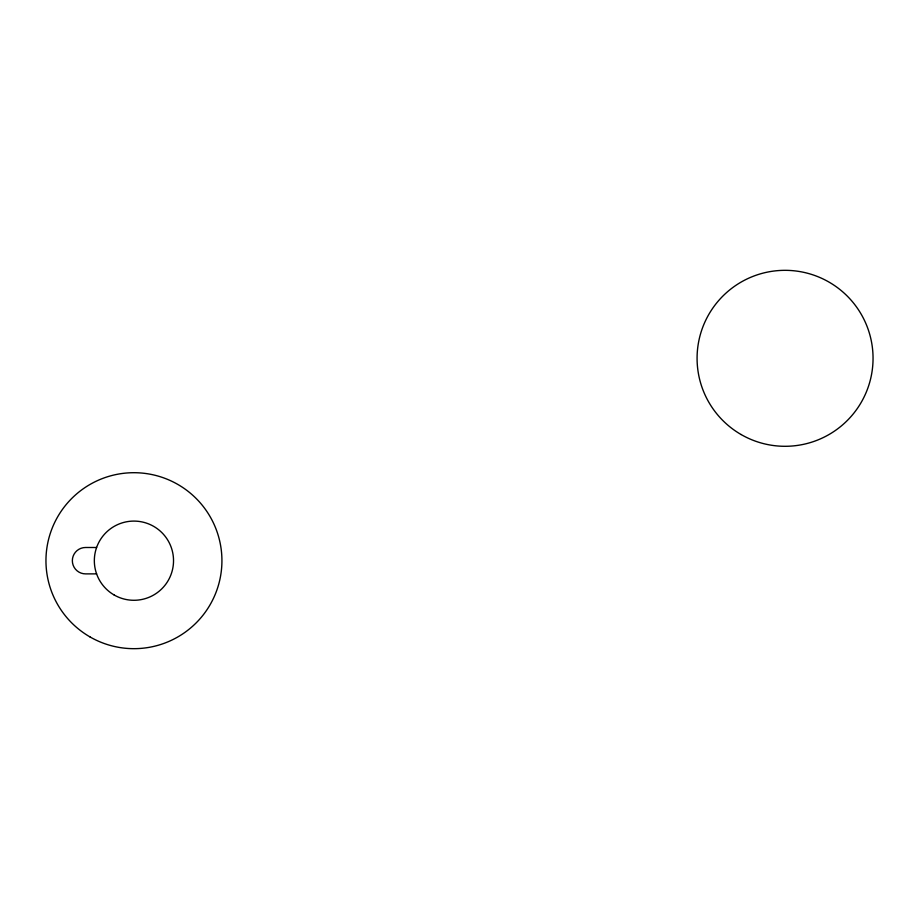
<?xml version="1.0" encoding="UTF-8"?>
<svg xmlns="http://www.w3.org/2000/svg" width="919" height="919" viewBox="0 0 919 919"><rect width="100%" height="100%" fill="white"/><g stroke="black" fill="none" stroke-linecap="round" stroke-linejoin="round"><path stroke-width="1.38" d="M96.61 547.494L85.547 547.494A13.199 13.199 0 0 0 72.348 560.693A13.199 13.199 0 0 0 85.547 573.881L96.61 573.881M741.07 434.515A87.994 87.994 0 0 0 873.05 358.307A87.994 87.994 0 0 0 741.07 282.11A87.994 87.994 0 0 0 741.07 434.515M89.947 636.89A87.994 87.994 0 0 0 221.927 560.693A87.994 87.994 0 0 0 89.947 484.485A87.994 87.994 0 0 0 89.947 636.89M114.14 594.984A39.597 39.597 0 0 0 173.53 560.693A39.597 39.597 0 0 0 114.14 526.392A39.597 39.597 0 0 0 114.14 594.984"/></g></svg>
